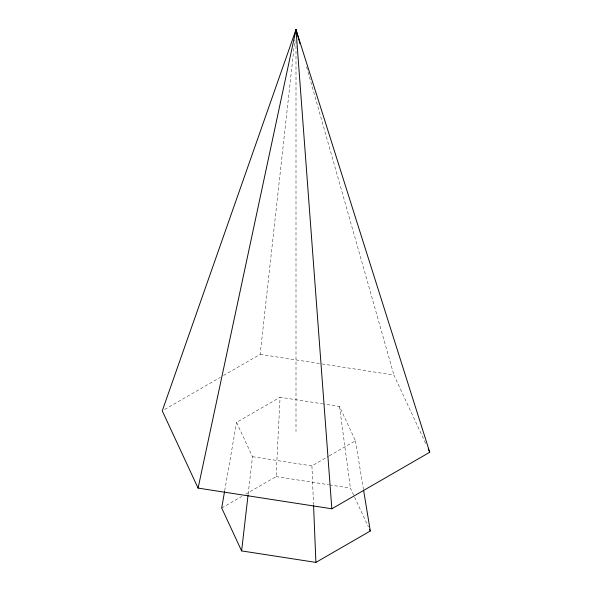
<?xml version="1.0" encoding="UTF-8"?>
<svg xmlns="http://www.w3.org/2000/svg" width="592" height="592" viewBox="0 0 592 592"><rect width="100%" height="100%" fill="white"/><g stroke="black" fill="none" stroke-linecap="round" stroke-linejoin="round"><path stroke-width="0.44" stroke-dasharray="2.96 2.22" d="M245.695 494.15L276.094 476.604L280.075 397.254L322.403 403.803M223.547 375.491L260.162 354.356L294.89 39.694M248.152 494.194L252.488 456.691L236.556 422.377L280.075 397.254M224.701 490.701L236.556 422.377M164.643 409.501L220.365 377.333M221.697 508.01L241.699 496.459M252.488 456.691L311.925 465.889L328.545 456.299M329.33 455.84L355.444 440.766L339.512 406.445L323.306 403.944M260.162 354.356L321.123 363.784M322.033 363.925L393.909 375.047L426.277 444.792M276.094 476.604L328.649 484.737M329.552 484.878L350.39 488.097L354.223 496.348M354.608 497.176L368.387 526.873M306.575 66.896L393.909 375.047M355.444 440.766L363.399 489.073M339.512 406.445L350.39 488.097M311.925 465.889L313.523 504.495M296 40.685L296 431.568"/><path stroke-width="0.89" d="M295.8 31.435L296 29.6L429.748 452.258L331.838 508.787L198.091 488.097L162.252 410.878L296 29.6L300.026 43.808M363.547 489.984L370.303 530.994L315.906 562.4L241.61 550.908L248.048 495.112M224.546 491.612L221.697 508.01L241.61 550.908M198.091 488.097L296 29.6L331.838 508.787M428.201 448.943L429.748 452.258M369.534 529.344L370.303 530.994M313.56 505.413L315.906 562.4M296 29.6L296 31.45"/></g></svg>
